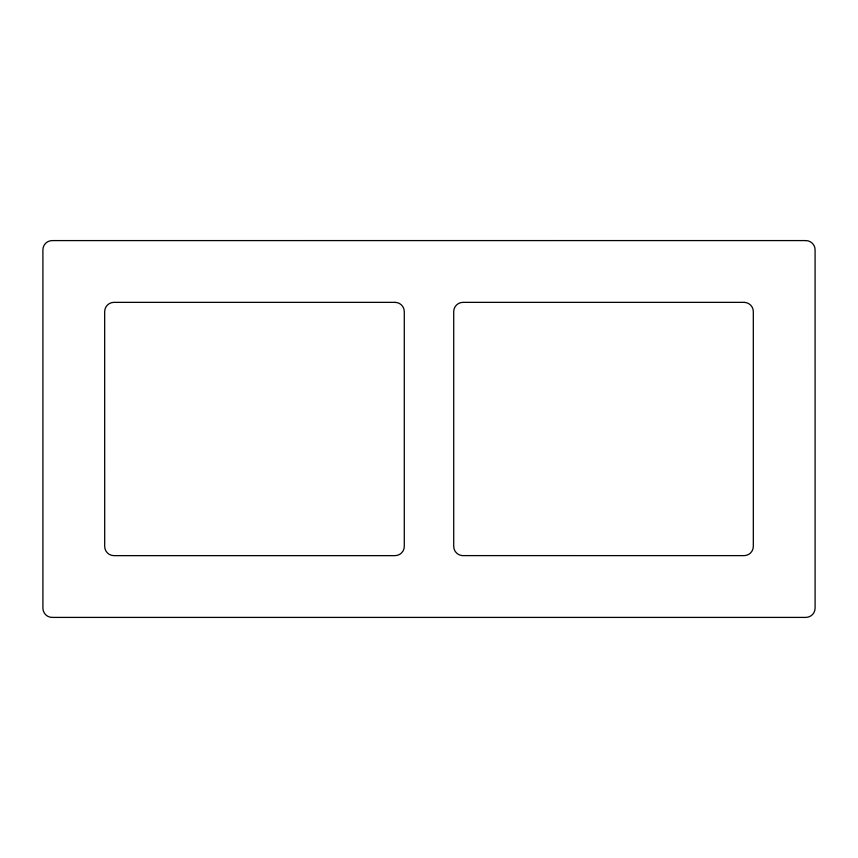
<?xml version="1.0" encoding="UTF-8"?>
<svg xmlns="http://www.w3.org/2000/svg" width="858" height="858" viewBox="0 0 858 858"><rect width="100%" height="100%" fill="white"/><g stroke="black" fill="none" stroke-linecap="round" stroke-linejoin="round"><path stroke-width="1.29" d="M805.834 240.583L52.166 240.594A9.266 9.266 0 0 0 42.9 249.86L42.911 608.15A9.266 9.266 0 0 0 52.563 617.406L805.834 617.406A9.266 9.266 0 0 0 815.1 608.14L815.089 249.85A9.266 9.266 0 0 0 805.834 240.583M395.023 302.359L113.942 302.359A9.266 9.266 0 0 0 104.676 311.626L104.687 546.374A9.266 9.266 0 0 0 113.953 555.641L395.023 555.641A9.266 9.266 0 0 0 404.29 546.374L404.29 311.626A9.266 9.266 0 0 0 395.023 302.359M744.058 302.359L462.977 302.359A9.266 9.266 0 0 0 453.71 311.626L453.71 546.374A9.266 9.266 0 0 0 462.162 555.609L744.058 555.63A9.266 9.266 0 0 0 753.324 546.364L753.313 311.626A9.266 9.266 0 0 0 744.058 302.359"/></g></svg>
